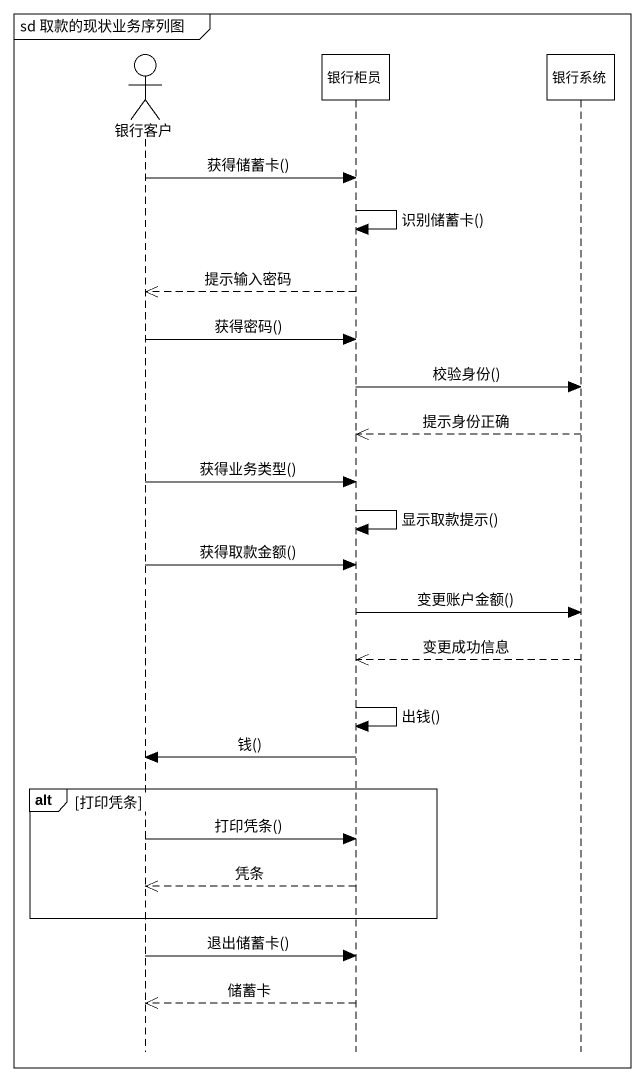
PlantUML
@startuml
mainframe sd 取款的现状业务序列图
hide footbox
actor 银行客户
participant 银行柜员
participant 银行系统

银行客户 -> 银行柜员 : 获得储蓄卡()
银行柜员 -> 银行柜员 : 识别储蓄卡()
银行柜员 -->> 银行客户 : 提示输入密码
银行客户 -> 银行柜员 : 获得密码()
银行柜员 -> 银行系统 : 校验身份()
银行系统 -->> 银行柜员 : 提示身份正确
银行客户 -> 银行柜员 : 获得业务类型()
银行柜员 -> 银行柜员 : 显示取款提示()
银行客户 -> 银行柜员 : 获得取款金额()
银行柜员 -> 银行系统 : 变更账户金额()
银行系统 -->> 银行柜员 : 变更成功信息
银行柜员 -> 银行柜员 : 出钱()
银行柜员 -> 银行客户 : 钱()
alt 打印凭条
  银行客户 -> 银行柜员 : 打印凭条()
  银行柜员 -->> 银行客户 : 凭条
end
银行客户 -> 银行柜员 : 退出储蓄卡()
银行柜员 -->> 银行客户 : 储蓄卡
@enduml
